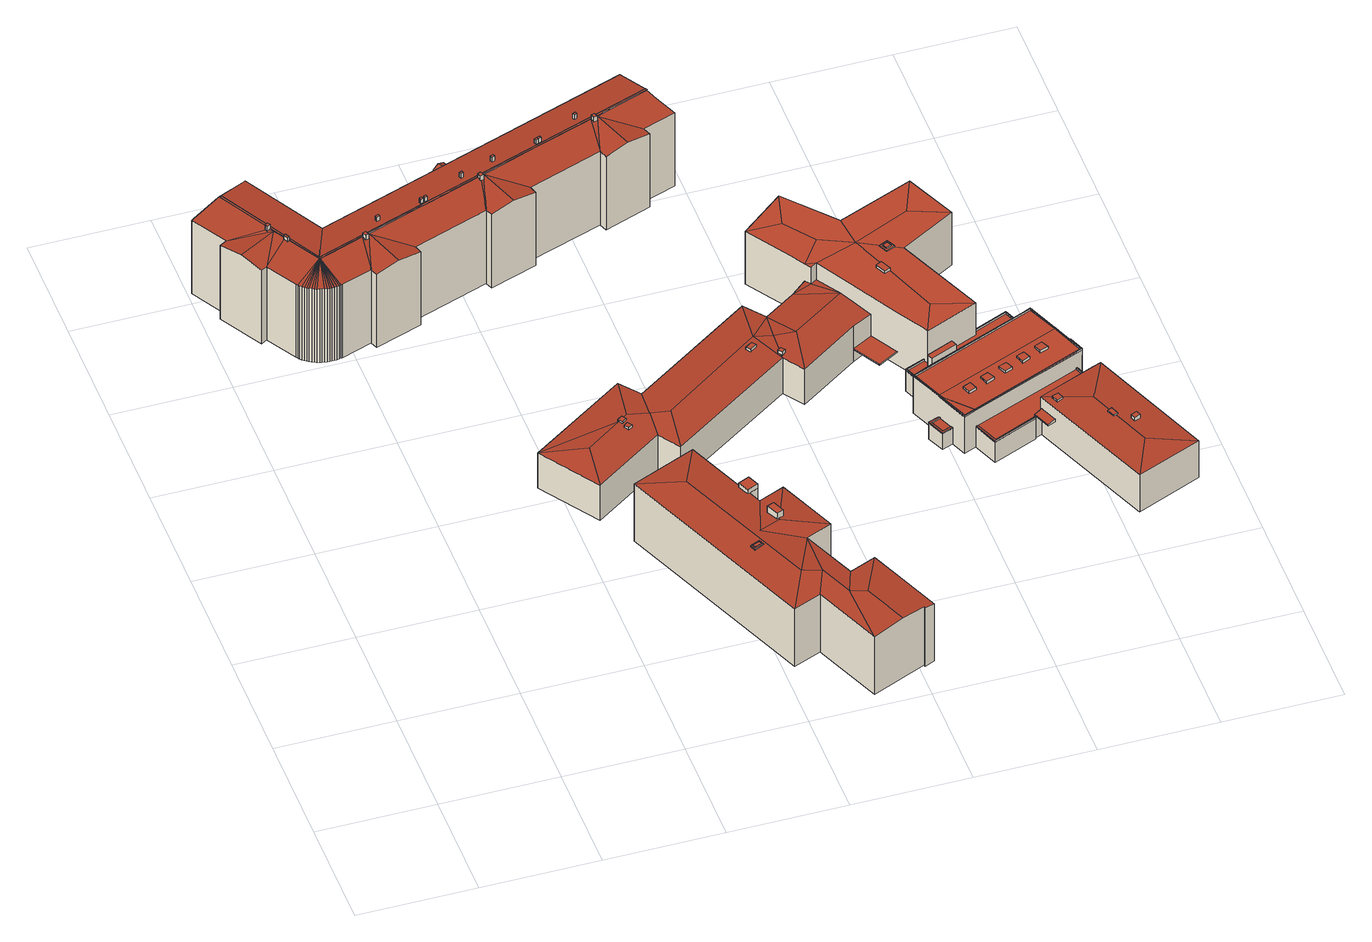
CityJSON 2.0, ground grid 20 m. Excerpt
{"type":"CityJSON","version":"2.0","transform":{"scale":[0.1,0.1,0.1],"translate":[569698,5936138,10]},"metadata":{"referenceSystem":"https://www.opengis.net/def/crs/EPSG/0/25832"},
"CityObjects":{
"building1":{"type":"Building","attributes":{"Grundfläche 2D":"682.878821","Grundhöhe NN":"13.431"},"children":["building1-1","building1-2","building1-3","building1-4","building1-5"],"geometry":[{"type":"Solid","lod":"3","boundaries":[[[[0,1,2,3,4,5]],[[6,7,8,9]],[[10,6,9,11]],[[8,7,12,13,14,15]],[[16,9,8,15]],[[16,17,11,9]],[[17,18,19,20]],[[21,22,23,24,25,26,17,20]],[[26,11,17]],[[27,19,18,28,29]],[[27,29,28,21,20,19]],[[22,30,31,23]],[[32,25,24]],[[32,33,26,25]],[[10,11,26,33]],[[2,1,34,35]],[[3,2,35,36]],[[4,3,36,37]],[[12,7,6,38,39]],[[13,12,39,40]],[[14,13,40,41]],[[15,14,41,42]],[[16,15,42,43]],[[17,16,43,44]],[[18,17,44,45]],[[1,0,5,4,37,46,28,18,45,34]],[[21,28,46,47]],[[22,21,47,48]],[[30,22,48,49]],[[31,30,49,50]],[[23,31,50,51]],[[24,23,51,52]],[[32,24,52,53]],[[33,32,53,54]],[[10,33,54,55]],[[6,10,55,38]],[[37,36,35,34,45,44,43,42,41,40,39,38,55,54,53,52,51,50,49,48,47,46]]]],"semantics":{"surfaces":[{"type":"RoofSurface"},{"type":"WallSurface"},{"type":"GroundSurface"}],"values":[[0,0,0,0,0,0,0,0,0,0,0,0,0,0,0,1,1,1,1,1,1,1,1,1,1,1,1,1,1,1,1,1,1,1,1,1,2]]}}]},
"building1-1":{"type":"BuildingInstallation","parents":["building1"],"geometry":[{"type":"MultiSurface","lod":"3","boundaries":[[[56,57,58,59,60,61,62,63]],[[0,1,60,59]],[[1,2,61,60]],[[2,3,62,61]],[[3,4,63,62]],[[4,5,56,63]],[[57,56,5,64]],[[64,65,58,57]],[[65,0,59,58]]],"semantics":{"surfaces":[{"type":"RoofSurface"},{"type":"WallSurface"}],"values":[0,1,1,1,1,1,1,1,1]}}]},
"building1-2":{"type":"BuildingInstallation","parents":["building1"],"geometry":[{"type":"MultiSurface","lod":"3","boundaries":[[[66,67,68,69]],[[68,67,70,71]],[[69,68,71,72]],[[66,69,72,73]],[[67,66,73,70]]],"semantics":{"surfaces":[{"type":"RoofSurface"},{"type":"WallSurface"}],"values":[0,1,1,1,1]}}]},
"building1-3":{"type":"BuildingInstallation","parents":["building1"],"geometry":[{"type":"MultiSurface","lod":"3","boundaries":[[[74,75,76,77]],[[74,31,23,78,75]],[[79,80,76,75,78]],[[76,80,22,30,77]],[[30,31,74,77]]],"semantics":{"surfaces":[{"type":"RoofSurface"},{"type":"WallSurface"}],"values":[0,1,1,1,1]}}]},
"building1-4":{"type":"BuildingInstallation","parents":["building1"],"geometry":[{"type":"MultiSurface","lod":"3","boundaries":[[[81,82,83,84],[71,70,73,72]],[[84,83,85,86]],[[81,84,86,87]],[[82,81,87,88]],[[83,82,88,85]]],"semantics":{"surfaces":[{"type":"RoofSurface"},{"type":"WallSurface"}],"values":[0,1,1,1,1]}}]},
"building1-5":{"type":"BuildingInstallation","parents":["building1"],"geometry":[{"type":"MultiSurface","lod":"3","boundaries":[[[89,90,91,92]],[[93,94,90,89]],[[27,95,91,90,94]],[[96,92,91,95,29]],[[89,92,96,93]]],"semantics":{"surfaces":[{"type":"RoofSurface"},{"type":"WallSurface"}],"values":[0,1,1,1,1]}}]},
"building2":{"type":"Building","attributes":{"Grundfläche 2D":"1059.854937","Grundhöhe NN":"10.965"},"children":["building2-1","building2-2","building2-3","building2-4","building2-5","building2-6","building2-7","building2-8","building2-9","building2-10","building2-11","building2-12","building2-13"],"geometry":[{"type":"MultiSurface","lod":"3","boundaries":[[[97,98,99,100,101,102,103,104,105,106,107,108,109,110,111,112,113,114,115,116,117,118,119,120,121,122,123,124,125,126,127,128,129,130]],[[131,132,133,134]],[[135,136,137,138,139,140,141,142,131]],[[135,143,136]],[[143,135,131,134]],[[133,144,145,134]],[[146,147,148,149,145,150,151]],[[152,134,145,149,148]],[[146,151,153,154]],[[154,155,146]],[[155,156,146]],[[146,156,157]],[[156,158,157]],[[158,159,157]],[[159,160,157]],[[160,161,157]],[[162,157,161,163,164]],[[157,162,165]],[[165,166,157]],[[157,166,167]],[[157,167,168]],[[157,168,169]],[[168,170,169]],[[170,171,169]],[[169,171,172]],[[173,174,169,172,175]],[[173,176,177,178]],[[179,174,173,178,180]],[[178,181,180]],[[177,182,183,178]],[[184,185,186,187,178,183,188,189,190]],[[191,192,193,188]],[[193,194,190,189,188]],[[195,196,197,193,192]],[[197,196,198,199,200]],[[198,201,202,203]],[[204,205,206,199,198,203]],[[202,207,208,203]],[[209,210,211,203,208,212,213,214,215]],[[204,203,211]],[[140,139,216,217,218,219,220]],[[221,222,223,218]],[[218,217,221]],[[152,143,134]],[[181,178,187]],[[222,221,128,127]],[[130,129,128,221,217,216]],[[216,139,138,98,97,130]],[[138,137,99,98]],[[100,136,143,101]],[[152,148,102,101,143]],[[103,147,146,104]],[[157,105,104,146]],[[105,157,169,106]],[[179,108,107,106,169,174]],[[187,186,185,184,114,113,112,111,110,109,180,181]],[[197,200,199,206,119,118,117,116,115,194,193]],[[211,122,121,120,205,204]],[[123,122,211,210]],[[210,209,215,125,124,123]],[[215,214,126,125]],[[214,222,127,126]],[[131,142,224,225]],[[132,131,225,226]],[[144,133,132,226,227]],[[145,144,227,228]],[[150,145,228,229]],[[151,150,229,230]],[[153,151,230,231]],[[154,153,231,232]],[[155,154,232,233]],[[156,155,233,234]],[[158,156,234,235]],[[159,158,235,236]],[[160,159,236,237]],[[161,160,237,238]],[[163,161,238,239]],[[164,163,239,240]],[[162,164,240,241]],[[165,162,241,242]],[[166,165,242,243]],[[167,166,243,244]],[[168,167,244,245]],[[170,168,245,246]],[[171,170,246,247]],[[172,171,247,248]],[[175,172,248,249]],[[173,175,249,250]],[[176,173,250,251]],[[182,177,176,251,252]],[[183,182,252,253]],[[188,183,253,254]],[[191,188,254,255]],[[195,192,191,255,256]],[[196,195,256,257]],[[198,196,257,258]],[[201,198,258,259]],[[207,202,201,259,260]],[[208,207,260,261]],[[212,208,261,262]],[[263,214,213,212,262,264]],[[222,214,263,265]],[[223,222,265,266]],[[218,223,266,267]],[[219,218,267,268]],[[269,224,142,141,140,220,219,268,270]],[[263,264,262,261,260,259,258,257,256,255,254,253,252,251,250,249,248,247,246,245,244,243,242,241,240,239,238,237,236,235,234,233,232,231,230,229,228,227,226,225,224,269,270,268,267,266,265]]],"semantics":{"surfaces":[{"type":"RoofSurface"},{"type":"WallSurface"},{"type":"GroundSurface"}],"values":[0,0,0,0,0,0,0,0,0,0,0,0,0,0,0,0,0,0,0,0,0,0,0,0,0,0,0,0,0,0,0,0,0,0,0,0,0,0,0,0,0,0,0,0,0,1,1,1,1,1,1,1,1,1,1,1,1,1,1,1,1,1,1,1,1,1,1,1,1,1,1,1,1,1,1,1,1,1,1,1,1,1,1,1,1,1,1,1,1,1,1,1,1,1,1,1,1,1,1,1,1,1,1,1,1,1,2]}}]},
"building2-1":{"type":"BuildingInstallation","parents":["building2"],"geometry":[{"type":"MultiSurface","lod":"3","boundaries":[[[271,272,273,274]],[[274,273,275,276]],[[271,274,276,277]],[[272,271,277,278]],[[273,272,278,275]]],"semantics":{"surfaces":[{"type":"RoofSurface"},{"type":"WallSurface"}],"values":[0,1,1,1,1]}}]},
"building2-2":{"type":"BuildingInstallation","parents":["building2"],"geometry":[{"type":"MultiSurface","lod":"3","boundaries":[[[279,280,281,282]],[[282,281,283,284]],[[279,282,284,285]],[[280,279,285,286]],[[281,280,286,283]]],"semantics":{"surfaces":[{"type":"RoofSurface"},{"type":"WallSurface"}],"values":[0,1,1,1,1]}}]},
"building2-3":{"type":"BuildingInstallation","parents":["building2"],"geometry":[{"type":"MultiSurface","lod":"3","boundaries":[[[287,288,289,290]],[[290,289,291,292]],[[287,290,292,293]],[[288,287,293,294]],[[289,288,294,291]]],"semantics":{"surfaces":[{"type":"RoofSurface"},{"type":"WallSurface"}],"values":[0,1,1,1,1]}}]},
"building2-4":{"type":"BuildingInstallation","parents":["building2"],"geometry":[{"type":"MultiSurface","lod":"3","boundaries":[[[295,296,297,298]],[[298,297,299,300]],[[295,298,300,301]],[[296,295,301,302]],[[297,296,302,299]]],"semantics":{"surfaces":[{"type":"RoofSurface"},{"type":"WallSurface"}],"values":[0,1,1,1,1]}}]},
"building2-5":{"type":"BuildingInstallation","parents":["building2"],"geometry":[{"type":"MultiSurface","lod":"3","boundaries":[[[303,304,305,306,307]],[[308,303,307,102,148]],[[308,149,309,305,304,303]],[[147,103,306,305,309]],[[103,102,307,306]]],"semantics":{"surfaces":[{"type":"RoofSurface"},{"type":"WallSurface"}],"values":[0,1,1,1,1]}}]},
"building2-6":{"type":"BuildingInstallation","parents":["building2"],"geometry":[{"type":"MultiSurface","lod":"3","boundaries":[[[310,311,312,313]],[[314,313,312,108,179]],[[314,315,310,313]],[[180,109,311,310,315]],[[109,108,312,311]]],"semantics":{"surfaces":[{"type":"RoofSurface"},{"type":"WallSurface"}],"values":[0,1,1,1,1]}}]},
"building2-7":{"type":"BuildingInstallation","parents":["building2"],"geometry":[{"type":"MultiSurface","lod":"3","boundaries":[[[316,317,318,319]],[[319,318,320,321]],[[316,319,321,322]],[[317,316,322,323]],[[318,317,323,320]]],"semantics":{"surfaces":[{"type":"RoofSurface"},{"type":"WallSurface"}],"values":[0,1,1,1,1]}}]},
"building2-8":{"type":"BuildingInstallation","parents":["building2"],"geometry":[{"type":"MultiSurface","lod":"3","boundaries":[[[324,325,326,327,328]],[[329,326,325,114,184]],[[328,327,326,329,189,330]],[[194,115,324,328,330]],[[115,114,325,324]]],"semantics":{"surfaces":[{"type":"RoofSurface"},{"type":"WallSurface"}],"values":[0,1,1,1,1]}}]},
"building2-9":{"type":"BuildingInstallation","parents":["building2"],"geometry":[{"type":"MultiSurface","lod":"3","boundaries":[[[331,332,333,334]],[[100,99,332,331]],[[335,333,332,99,137]],[[135,336,334,333,335]],[[136,100,331,334,336]]],"semantics":{"surfaces":[{"type":"RoofSurface"},{"type":"WallSurface"}],"values":[0,1,1,1,1]}}]},
"building2-10":{"type":"BuildingInstallation","parents":["building2"],"geometry":[{"type":"MultiSurface","lod":"3","boundaries":[[[337,338,339,340]],[[340,339,341,342]],[[337,340,342,343]],[[338,337,343,344]],[[339,338,344,341]]],"semantics":{"surfaces":[{"type":"RoofSurface"},{"type":"WallSurface"}],"values":[0,1,1,1,1]}}]},
"building2-11":{"type":"BuildingInstallation","parents":["building2"],"geometry":[{"type":"MultiSurface","lod":"3","boundaries":[[[345,346,273,347]],[[347,273,275,348]],[[345,347,348,349]],[[346,345,349,350]],[[273,346,350,275]]],"semantics":{"surfaces":[{"type":"RoofSurface"},{"type":"WallSurface"}],"values":[0,1,1,1,1]}}]},
"building2-12":{"type":"BuildingInstallation","parents":["building2"],"geometry":[{"type":"MultiSurface","lod":"3","boundaries":[[[351,352,353,354]],[[354,353,355,356]],[[351,354,356,357]],[[352,351,357,358]],[[353,352,358,355]]],"semantics":{"surfaces":[{"type":"RoofSurface"},{"type":"WallSurface"}],"values":[0,1,1,1,1]}}]},
"building2-13":{"type":"BuildingInstallation","parents":["building2"],"geometry":[{"type":"MultiSurface","lod":"3","boundaries":[[[359,360,361,362]],[[363,362,361,119,206]],[[363,364,359,362]],[[205,120,360,359,364]],[[120,119,361,360]]],"semantics":{"surfaces":[{"type":"RoofSurface"},{"type":"WallSurface"}],"values":[0,1,1,1,1]}}]},
"building3":{"type":"Building","attributes":{"Grundfläche 2D":"12.344876","Grundhöhe NN":"11.579"},"geometry":[{"type":"Solid","lod":"3","boundaries":[[[[365,366,367,368]],[[369,365,368,370]],[[370,368,367,371,372]],[[369,370,372,373]],[[366,365,369,373,374]],[[367,366,374,371]],[[372,371,374,373]]]],"semantics":{"surfaces":[{"type":"RoofSurface"},{"type":"WallSurface"},{"type":"GroundSurface"}],"values":[[0,0,1,1,1,1,2]]}}]},
"building4":{"type":"Building","attributes":{"Grundfläche 2D":"119.745023","Grundhöhe NN":"12.957"},"geometry":[{"type":"Solid","lod":"3","boundaries":[[[[375,376,377,378,379,380,381,382,383]],[[384,385,382,381]],[[385,386,383,382]],[[386,387,375,383]],[[387,388,376,375]],[[388,389,377,376]],[[389,390,378,377]],[[390,391,379,378]],[[391,392,380,379]],[[392,384,381,380]],[[384,392,391,390,389,388,387,386,385]]]],"semantics":{"surfaces":[{"type":"RoofSurface"},{"type":"WallSurface"},{"type":"GroundSurface"}],"values":[[0,1,1,1,1,1,1,1,1,1,2]]}}]},
"building5":{"type":"Building","attributes":{"Grundfläche 2D":"2020.454482","Grundhöhe NN":"12.968"},"children":["building5-1","building5-2","building5-3","building5-4","building5-5","building5-6","building5-7","building5-8","building5-9","building5-10","building5-11","building5-12","building5-13","building5-14","building5-15","building5-16","building5-17","building5-18","building5-19","building5-20","building5-21","building5-22","building5-23","building5-24","building5-25","building5-26"],"geometry":[{"type":"MultiSurface","lod":"3","boundaries":[[[393,394,395,396,397,398,399,400]],[[401,397,396,395,394,402,403]],[[404,399,398]],[[394,393,400,399,404,402]],[[405,406,407,408,409,410,411,412,413,414,415]],[[416,417,418]],[[419,420,421,422,423,424]],[[416,421,420,419,424,425,417]],[[426,423,422]],[[427,424,423,426]],[[424,427,428,429,430]],[[431,429,428]],[[432,433,430,429,431]],[[434,435,433]],[[435,424,430,433]],[[436,437,438,418,417,425,424,435]],[[439,440,441,442,443,444]],[[445,446,447]],[[448,449,447,450]],[[446,450,447]],[[451,452,448,450,446,445]],[[451,453,454,452]],[[455,456,454,453]],[[457,458,455,459,460,461]],[[458,457,461,456,455]],[[459,462,463,464,460]],[[465,466,464]],[[466,467,464]],[[464,467,468,460]],[[469,467,466]],[[470,456,468]],[[468,461,460]],[[456,461,468]],[[471,452,454,456,470]],[[471,449,448,452]],[[472,473,474,475,476,477,478,479,480]],[[481,482,483]],[[484,485,486,487,488,472,480,479,489,490,491,492,482],[481,483,482,483]],[[493,494,495,496,497,498]],[[499,500,501,502,503,504,505,506,507,508,509,510]],[[414,413,511,512]],[[415,414,512,513]],[[405,415,513,514]],[[406,405,514,515]],[[410,409,516,517]],[[445,447,518,519]],[[451,445,519,520]],[[453,451,520,521]],[[455,453,521,522]],[[459,455,522,523]],[[462,459,523,524,525,526]],[[527,463,462,526,525,524,528,529]],[[467,469,392,391]],[[468,467,391,390]],[[470,468,390,389]],[[471,470,389,388]],[[449,471,388,530]],[[447,449,530,518]],[[515,531,398,397,407,406]],[[404,398,531,532]],[[402,404,532,533]],[[407,397,401,403,402,533,516,409,408]],[[416,418,506,505]],[[503,534,535,421,416,505,504]],[[422,421,535,536]],[[426,422,536,537]],[[427,426,537,538]],[[428,427,538,539]],[[431,428,539,540]],[[466,434,433,432,431,540,392,469]],[[434,466,465,435]],[[463,527,529,528,541,508,507,506,418,438,437,436,435,465,464]],[[441,440,542,543]],[[442,441,543,544]],[[443,442,544,545]],[[499,510,546,547,478,477,476,475,474,473,548,549,501,500]],[[542,440,439,444,443,545,550,492,491,490,489,479,478,547,551]],[[413,412,411,410,517,552,486,485,484,482,492,550,511]],[[494,493,553,548,473,472,488,487,486,552,554,496,495]],[[497,496,554,555]],[[498,497,555,556]],[[493,498,556,553]],[[502,501,549,557]],[[503,502,557,534]],[[509,508,541,558]],[[510,509,558,546]],[[514,513,512,511,550,545,544,543,542,551,547,546,558,541,528,524,523,522,521,520,519,518,530,388,389,390,391,392,540,539,538,537,536,535,534,557,549,548,553,556,555,554,552,517,516,533,532,531,515]]],"semantics":{"surfaces":[{"type":"RoofSurface"},{"type":"WallSurface"},{"type":"GroundSurface"}],"values":[0,0,0,0,0,0,0,0,0,0,0,0,0,0,0,0,0,0,0,0,0,0,0,0,0,0,0,0,0,0,0,0,0,0,0,0,0,0,0,0,1,1,1,1,1,1,1,1,1,1,1,1,1,1,1,1,1,1,1,1,1,1,1,1,1,1,1,1,1,1,1,1,1,1,1,1,1,1,1,1,1,1,1,1,1,1,2]}}]},
"building5-1":{"type":"BuildingInstallation","parents":["building5"],"geometry":[{"type":"MultiSurface","lod":"3","boundaries":[[[559,560,561,562]],[[562,561,563,564]],[[559,562,564,565]],[[560,559,565,566]],[[561,560,566,563]]],"semantics":{"surfaces":[{"type":"RoofSurface"},{"type":"WallSurface"}],"values":[0,1,1,1,1]}}]},
"building5-2":{"type":"BuildingInstallation","parents":["building5"],"geometry":[{"type":"MultiSurface","lod":"3","boundaries":[[[567,568,569,570]],[[571,572,567,570]],[[572,573,568,567]],[[395,574,569,568,573]],[[574,396,571,570,569]]],"semantics":{"surfaces":[{"type":"RoofSurface"},{"type":"WallSurface"}],"values":[0,1,1,1,1]}}]},
"building5-3":{"type":"BuildingInstallation","parents":["building5"],"geometry":[{"type":"MultiSurface","lod":"3","boundaries":[[[575,576,577,578]],[[575,579,393,580,576]],[[577,576,580,581]],[[577,581,400,582,578]],[[575,578,582,579]]],"semantics":{"surfaces":[{"type":"RoofSurface"},{"type":"WallSurface"}],"values":[0,1,1,1,1]}}]},
"building5-4":{"type":"BuildingInstallation","parents":["building5"],"geometry":[{"type":"MultiSurface","lod":"3","boundaries":[[[583,584,585,586]],[[583,586,408,409]],[[586,585,411,408]],[[584,583,409,410]],[[585,584,410,411]]],"semantics":{"surfaces":[{"type":"RoofSurface"},{"type":"WallSurface"}],"values":[0,1,1,1,1]}}]},
"building5-5":{"type":"BuildingInstallation","parents":["building5"],"geometry":[{"type":"MultiSurface","lod":"3","boundaries":[[[587,588,589,590,591,592]],[[415,405,587,592]],[[405,593,588,587]],[[593,412,589,588]],[[412,413,590,589]],[[413,414,591,590]],[[414,415,592,591]]],"semantics":{"surfaces":[{"type":"RoofSurface"},{"type":"WallSurface"}],"values":[0,1,1,1,1,1,1]}}]},
"building5-6":{"type":"BuildingInstallation","parents":["building5"],"geometry":[{"type":"MultiSurface","lod":"3","boundaries":[[[594,595,596,597,598],[599,600,601,602]],[[603,604,598,597]],[[604,420,594,598]],[[420,605,606,596,595,594]],[[606,419,603,597,596]]],"semantics":{"surfaces":[{"type":"RoofSurface"},{"type":"WallSurface"}],"values":[0,1,1,1,1]}}]},
"building5-7":{"type":"BuildingInstallation","parents":["building5"],"geometry":[{"type":"MultiSurface","lod":"3","boundaries":[[[607,608,609,610]],[[607,610,601,600]],[[607,600,599,608]],[[609,608,599,602]],[[610,609,602,601]]],"semantics":{"surfaces":[{"type":"RoofSurface"},{"type":"WallSurface"}],"values":[0,1,1,1,1]}}]},
"building5-8":{"type":"BuildingInstallation","parents":["building5"],"geometry":[{"type":"MultiSurface","lod":"3","boundaries":[[[611,612,613,614]],[[615,612,611,616]],[[615,425,613,612]],[[425,617,614,613]],[[617,616,611,614]]],"semantics":{"surfaces":[{"type":"RoofSurface"},{"type":"WallSurface"}],"values":[0,1,1,1,1]}}]},
"building5-9":{"type":"BuildingInstallation","parents":["building5"],"geometry":[{"type":"MultiSurface","lod":"3","boundaries":[[[618,619,620,621,622,623,624,625]],[[444,626,620,619]],[[621,620,626,627]],[[627,439,622,621]],[[439,440,623,622]],[[440,441,624,623]],[[441,442,625,624]],[[442,443,618,625]],[[443,444,619,618]]],"semantics":{"surfaces":[{"type":"RoofSurface"},{"type":"WallSurface"}],"values":[0,1,1,1,1,1,1,1,1]}}]},
"building5-10":{"type":"BuildingInstallation","parents":["building5"],"geometry":[{"type":"MultiSurface","lod":"3","boundaries":[[[628,629,630,631,632,633]],[[634,450,628,633]],[[629,628,450,635]],[[636,631,630,629,635,637]],[[638,632,631,636,639]],[[634,633,632,638]]],"semantics":{"surfaces":[{"type":"RoofSurface"},{"type":"WallSurface"}],"values":[0,1,1,1,1,1]}}]},
"building5-11":{"type":"BuildingInstallation","parents":["building5"],"geometry":[{"type":"MultiSurface","lod":"3","boundaries":[[[640,641,642,643]],[[643,642,644,645]],[[640,643,645,646]],[[641,640,646,647]],[[642,641,647,644]]],"semantics":{"surfaces":[{"type":"RoofSurface"},{"type":"WallSurface"}],"values":[0,1,1,1,1]}}]},
"building5-12":{"type":"BuildingInstallation","parents":["building5"],"geometry":[{"type":"MultiSurface","lod":"3","boundaries":[[[648,649,650,651,652]],[[653,654,650,649]],[[654,655,651,650]],[[652,651,655,656]],[[653,649,648,652,656,657]]],"semantics":{"surfaces":[{"type":"RoofSurface"},{"type":"WallSurface"}],"values":[0,1,1,1,1]}}]},
"building5-13":{"type":"BuildingInstallation","parents":["building5"],"geometry":[{"type":"MultiSurface","lod":"3","boundaries":[[[658,659,660,661,662]],[[458,663,660,659,664]],[[663,665,661,660]],[[665,666,662,661]],[[666,457,664,659,658,662]]],"semantics":{"surfaces":[{"type":"RoofSurface"},{"type":"WallSurface"}],"values":[0,1,1,1,1]}}]},
"building5-14":{"type":"BuildingInstallation","parents":["building5"],"geometry":[{"type":"MultiSurface","lod":"3","boundaries":[[[667,668,669,670]],[[670,669,671,672]],[[667,670,672,673]],[[668,667,673,674]],[[669,668,674,671]]],"semantics":{"surfaces":[{"type":"RoofSurface"},{"type":"WallSurface"}],"values":[0,1,1,1,1]}}]},
"building5-15":{"type":"BuildingInstallation","parents":["building5"],"geometry":[{"type":"MultiSurface","lod":"3","boundaries":[[[675,676,677,678]],[[678,677,679,680]],[[675,678,680,681]],[[676,675,681,682]],[[677,676,682,679]]],"semantics":{"surfaces":[{"type":"RoofSurface"},{"type":"WallSurface"}],"values":[0,1,1,1,1]}}]},
"building5-16":{"type":"BuildingInstallation","parents":["building5"],"geometry":[{"type":"MultiSurface","lod":"3","boundaries":[[[683,684,685,686]],[[686,685,687,688]],[[683,686,688,689]],[[684,683,689,690]],[[685,684,690,687]]],"semantics":{"surfaces":[{"type":"RoofSurface"},{"type":"WallSurface"}],"values":[0,1,1,1,1]}}]},
"building5-17":{"type":"BuildingInstallation","parents":["building5"],"geometry":[{"type":"MultiSurface","lod":"3","boundaries":[[[691,692,693,694]],[[694,693,695,696]],[[696,697,691,694]],[[692,691,697,698]],[[693,692,698,695]]],"semantics":{"surfaces":[{"type":"RoofSurface"},{"type":"WallSurface"}],"values":[0,1,1,1,1]}}]},
"building5-18":{"type":"BuildingInstallation","parents":["building5"],"geometry":[{"type":"MultiSurface","lod":"3","boundaries":[[[699,700,701,702]],[[702,701,703,704]],[[699,702,704,705]],[[700,699,705,706]],[[706,703,701,700]]],"semantics":{"surfaces":[{"type":"RoofSurface"},{"type":"WallSurface"}],"values":[0,1,1,1,1]}}]},
"building5-19":{"type":"BuildingInstallation","parents":["building5"],"geometry":[{"type":"MultiSurface","lod":"3","boundaries":[[[707,708,709,710,711,712,713,714]],[[715,716,712,711]],[[473,474,475,476,477,478,710,709,708,707,714,713]]],"semantics":{"surfaces":[{"type":"RoofSurface"},{"type":"WallSurface"}],"values":[0,1,1]}}]},
"building5-20":{"type":"BuildingInstallation","parents":["building5"],"geometry":[{"type":"MultiSurface","lod":"3","boundaries":[[[717,718,719,720,721,722,723,724,713,712,725,726,727,728,729,730,731,711,710,732]],[[733,734,725,712,716]],[[734,483,726,725]],[[483,735,727,726]],[[736,481,737,738,480,715,711,731,730,729,728,727,735]],[[732,710,478,479,489,490,491,492,719,718,717]],[[492,482,484,485,486,722,721,720,719]],[[488,472,473,713,724,723,722,486,487]]],"semantics":{"surfaces":[{"type":"RoofSurface"},{"type":"WallSurface"}],"values":[0,1,1,1,1,1,1,1]}}]},
"building5-21":{"type":"BuildingInstallation","parents":["building5"],"geometry":[{"type":"MultiSurface","lod":"3","boundaries":[[[739,740,741,742,743,744,745,746]],[[496,744,743,495]],[[494,740,739,493]],[[742,741,747,748]],[[496,497,745,744]],[[497,498,746,745]],[[498,493,739,746]],[[494,747,741,740]],[[748,495,743,742]]],"semantics":{"surfaces":[{"type":"RoofSurface"},{"type":"WallSurface"}],"values":[0,1,1,1,1,1,1,1,1]}}]},
"building5-22":{"type":"BuildingInstallation","parents":["building5"],"geometry":[{"type":"MultiSurface","lod":"3","boundaries":[[[749,750,751,752,753,754]],[[499,752,751,510]],[[499,755,753,752]],[[754,753,755,507]],[[508,749,754,507]],[[508,509,750,749]],[[509,510,751,750]]],"semantics":{"surfaces":[{"type":"RoofSurface"},{"type":"WallSurface"}],"values":[0,1,1,1,1,1,1]}}]},
"building5-23":{"type":"BuildingInstallation","parents":["building5"],"geometry":[{"type":"MultiSurface","lod":"3","boundaries":[[[756,757,758,759]],[[760,761,759,758]],[[756,759,761,762]],[[757,756,762,763]],[[763,760,758,757]]],"semantics":{"surfaces":[{"type":"RoofSurface"},{"type":"WallSurface"}],"values":[0,1,1,1,1]}}]},
"building5-24":{"type":"BuildingInstallation","parents":["building5"],"geometry":[{"type":"MultiSurface","lod":"3","boundaries":[[[764,765,766,767,768,769]],[[501,769,768,500]],[[501,502,764,769]],[[502,503,765,764]],[[504,766,765,503]],[[767,766,504,770]],[[770,500,768,767]]],"semantics":{"surfaces":[{"type":"RoofSurface"},{"type":"WallSurface"}],"values":[0,1,1,1,1,1,1]}}]},
"building5-25":{"type":"BuildingInstallation","parents":["building5"],"geometry":[{"type":"MultiSurface","lod":"3","boundaries":[[[771,772,773,774,775]],[[776,777,773,772]],[[777,778,779,775,774,773]],[[779,780,771,775]],[[780,776,772,771]],[[778,777,776,780,779]]],"semantics":{"surfaces":[{"type":"RoofSurface"},{"type":"WallSurface"},{"type":"OuterCeilingSurface"}],"values":[0,1,1,1,1,2]}}]},
"building5-26":{"type":"BuildingInstallation","parents":["building5"],"geometry":[{"type":"MultiSurface","lod":"3","boundaries":[[[781,527,526,782]],[[783,529,527,781]],[[525,784,782,526]],[[784,783,781,782]],[[529,525,526,527]],[[529,783,784,525]]],"semantics":{"surfaces":[{"type":"RoofSurface"},{"type":"WallSurface"},{"type":"OuterCeilingSurface"}],"values":[0,1,1,1,1,2]}}]}
},
"vertices":[
[694,339,64],[695,337,64],[736,354,64],[724,384,64],[683,367,64],[683,365,64],[707,2,153],[761,24,158],[729,100,158],[702,109,157],[658,120,153],[678,168,157],[800,41,155],[801,38,155],[818,45,153],[764,174,153],[719,155,153],[680,249,153],[724,268,153],[652,298,157],[615,283,157],[637,352,153],[628,374,153],[619,392,153],[576,495,153],[543,424,158],[646,177,158],[653,302,157],[681,370,153],[657,312,156],[643,380,153],[635,399,153],[466,449,153],[611,101,153],[695,337,34],[736,354,34],[724,384,34],[683,367,34],[707,2,34],[800,41,34],[801,38,34],[818,45,34],[764,174,34],[719,155,34],[680,249,34],[724,268,34],[681,370,34],[637,352,34],[628,374,34],[643,380,34],[635,399,34],[619,392,34],[576,495,34],[466,449,34],[611,101,34],[658,120,34],
[683,365,66],[722,381,66],[733,355,66],[694,339,66],[695,337,66],[736,354,66],[724,384,66],[683,367,66],[722,381,64],[733,355,64],
[607,252,160],[604,257,160],[593,252,160],[595,247,160],[604,257,159],[593,252,159],[595,247,159],[607,252,159],
[635,399,162],[616,391,162],[624,372,162],[643,380,162],[616,391,154],[622,377,154],[624,372,154],
[610,250,159],[606,260,159],[590,253,159],[594,243,159],[590,253,156],[594,243,156],[610,250,158],[606,260,158],
[639,321,168],[648,300,168],[660,305,168],[651,326,168],[639,321,155],[648,300,157],[660,305,156],[651,326,155],
[63,1251,170],[63,1250,170],[110,1165,170],[113,1160,170],[115,1156,170],[128,1132,170],[132,1125,170],[163,1071,170],[163,1070,170],[164,1070,170],[241,1097,170],[242,1097,170],[247,1099,170],[253,1101,170],[255,1102,170],[351,1135,170],[352,1135,170],[452,1170,170],[457,1172,170],[463,1174,170],[464,1174,170],[658,1241,170],[659,1242,170],[665,1244,170],[668,1245,170],[691,1253,170],[692,1253,170],[759,1276,170],[761,1277,170],[760,1279,170],[760,1280,170],[164,1073,170],[164,1074,170],[65,1252,170],[42,1161,162],[30,1154,162],[52,1117,168],[116,1153,168],[105,1160,168],[113,1160,169],[110,1165,169],[63,1250,169],[63,1251,169],[61,1253,169],[11,1225,162],[7,1222,162],[115,1156,168],[73,1080,162],[83,1086,162],[163,1071,169],[132,1125,169],[128,1132,169],[126,1130,168],[113,1035,162],[115,1032,162],[120,1147,168],[117,1029,162],[120,1026,162],[123,1023,162],[126,1021,162],[163,1070,169],[129,1019,162],[133,1017,162],[136,1015,162],[140,1013,162],[151,1010,162],[144,1012,162],[147,1011,162],[155,1009,162],[159,1009,162],[163,1009,162],[167,1009,162],[164,1070,169],[171,1009,162],[175,1010,162],[178,1011,162],[233,1029,162],[241,1097,169],[180,1011,162],[238,1016,162],[278,1030,168],[254,1101,168],[242,1097,169],[247,1099,168],[253,1101,168],[318,1044,162],[314,1057,162],[452,1170,169],[352,1135,169],[351,1135,169],[255,1102,168],[443,1102,162],[455,1163,168],[456,1171,169],[448,1090,162],[488,1104,168],[463,1174,168],[457,1172,168],[528,1117,162],[524,1130,162],[464,1174,168],[651,1174,162],[658,1241,169],[561,1208,169],[656,1160,162],[696,1174,168],[671,1245,168],[668,1245,168],[665,1244,168],[659,1242,169],[736,1188,162],[731,1202,162],[759,1276,169],[692,1253,168],[691,1253,168],[788,1222,162],[770,1258,166],[760,1279,169],[761,1277,169],[65,1252,168],[164,1074,169],[191,1142,162],[113,1282,162],[112,1281,162],[164,1073,169],[760,1280,169],[735,1331,162],[7,1222,10],[42,1161,10],[30,1154,10],[73,1080,10],[83,1086,10],[113,1035,10],[115,1032,10],[117,1029,10],[120,1026,10],[123,1023,10],[126,1021,10],[129,1019,10],[133,1017,10],[136,1015,10],[140,1013,10],[144,1012,10],[147,1011,10],[151,1010,10],[155,1009,10],[159,1009,10],[163,1009,10],[167,1009,10],[171,1009,10],[175,1010,10],[178,1011,10],[180,1011,10],[233,1029,10],[238,1016,10],[318,1044,10],[314,1057,10],[443,1102,10],[448,1090,10],[528,1117,10],[524,1130,10],[651,1174,10],[656,1160,10],[736,1188,10],[731,1202,10],[788,1222,10],[760,1279,10],[770,1258,10],[760,1280,10],[735,1331,10],[191,1142,10],[113,1282,10],[61,1253,10],[112,1281,10],
[570,1217,177],[569,1221,177],[564,1220,177],[566,1216,177],[564,1220,168],[566,1216,168],[570,1217,168],[569,1221,168],
[279,1127,176],[278,1131,176],[273,1129,176],[274,1125,176],[273,1129,167],[274,1125,167],[279,1127,167],[278,1131,167],
[639,1252,177],[638,1256,177],[633,1254,177],[635,1250,177],[633,1254,167],[635,1250,167],[639,1252,167],[638,1256,167],
[432,1180,176],[431,1184,176],[426,1182,176],[428,1178,176],[426,1182,167],[428,1178,167],[432,1180,167],[431,1184,167],
[125,1131,177],[126,1130,177],[129,1123,177],[132,1125,177],[128,1132,177],[125,1131,168],[129,1123,168],
[250,1092,177],[247,1099,177],[242,1097,177],[244,1090,177],[244,1090,168],[250,1092,167],
[355,1143,177],[353,1147,177],[349,1145,177],[350,1141,177],[349,1145,168],[350,1141,168],[355,1143,168],[353,1147,168],
[457,1172,177],[452,1170,177],[454,1163,177],[455,1163,177],[460,1165,177],[454,1163,168],[460,1165,167],
[113,1160,177],[110,1165,177],[105,1161,177],[107,1156,177],[105,1161,168],[107,1156,168],
[362,1145,177],[361,1149,177],[357,1148,177],[358,1144,177],[357,1148,168],[358,1144,168],[362,1145,168],[361,1149,168],
[561,1214,177],[565,1216,177],[559,1218,177],[559,1218,168],[561,1214,168],[565,1216,168],
[489,1200,177],[488,1204,177],[483,1202,177],[485,1198,177],[483,1202,167],[485,1198,167],[489,1200,167],[488,1204,167],
[667,1237,177],[665,1244,177],[659,1242,177],[661,1235,177],[661,1235,168],[667,1237,168],
[473,1301,44],[484,1306,39],[457,1354,39],[447,1349,44],[462,1297,39],[437,1343,39],[457,1354,16],[437,1343,16],[462,1297,16],[484,1306,16],
[541,714,55],[559,692,55],[768,833,55],[796,798,55],[850,834,55],[877,857,55],[862,881,55],[805,840,55],[776,876,55],[862,881,30],[805,840,30],[776,876,30],[541,714,30],[559,692,30],[768,833,30],[796,798,30],[850,834,30],[877,857,30],
[1227,425,109],[1213,461,109],[1166,479,107],[1156,483,106],[1137,490,106],[1225,273,106],[1258,348,109],[1233,411,109],[1235,530,106],[1249,535,106],[1237,531,106],[1336,318,106],[1125,482,72],[1138,487,72],[1137,490,72],[1235,530,72],[1237,531,72],[1222,568,72],[1220,567,72],[1035,493,72],[1033,492,72],[1050,449,72],[1126,480,72],[1098,690,139],[1031,709,140],[1008,653,139],[1001,860,139],[1020,850,139],[1033,843,139],[1128,897,139],[1063,921,140],[966,877,140],[996,800,140],[1089,985,139],[960,933,139],[888,1016,139],[873,954,140],[911,903,140],[813,955,139],[862,881,139],[877,857,139],[884,846,139],[894,853,139],[919,809,139],[977,707,139],[1005,659,139],[990,536,63],[989,539,63],[970,532,63],[983,502,63],[1001,509,63],[1000,512,63],[433,514,103],[442,595,108],[365,614,103],[520,649,108],[531,726,103],[504,638,108],[553,595,103],[556,643,106],[578,558,103],[587,636,108],[790,701,103],[761,757,108],[791,717,104],[790,709,103],[814,666,103],[827,747,108],[792,751,106],[915,735,103],[950,754,102],[919,809,108],[894,853,105],[884,846,105],[850,834,103],[796,798,103],[877,857,103],[768,833,103],[559,692,103],[1208,630,107],[1185,685,105],[1175,681,105],[1174,680,105],[989,606,105],[988,605,105],[966,596,105],[988,541,107],[990,542,107],[992,536,107],[1035,493,105],[1034,494,105],[1220,567,105],[1222,568,105],[1231,572,105],[1221,598,106],[1219,601,106],[989,539,107],[990,536,107],[1000,512,106],[1012,483,105],[1208,628,63],[1210,625,63],[1219,601,63],[1221,598,63],[1240,606,63],[1228,636,63],[989,606,72],[1174,680,72],[1175,681,72],[1158,723,72],[1095,697,72],[1096,696,72],[1098,690,72],[1008,653,72],[1005,659,72],[1004,660,72],[971,647,72],[988,605,72],[1033,492,30],[1050,449,30],[1126,480,30],[1125,482,30],[1138,487,30],[1237,531,30],[1222,568,30],[365,614,30],[433,514,30],[553,595,30],[578,558,30],[790,701,30],[814,666,30],[915,735,30],[915,735,56],[915,735,58],[950,754,58],[950,754,30],[950,754,56],[531,726,30],[1225,273,30],[1336,318,30],[1249,535,30],[1095,697,30],[1033,843,30],[1128,897,30],[1089,985,30],[960,933,30],[888,1016,30],[813,955,30],[1004,660,30],[989,539,30],[970,532,30],[983,502,30],[1001,509,30],[988,605,30],[966,596,30],[1185,685,30],[1175,681,30],[1012,483,30],[988,541,30],[1231,572,30],[1208,628,30],[1221,598,30],[1240,606,30],[1228,636,30],[1158,723,30],[971,647,30],
[1266,394,116],[1263,402,116],[1253,398,116],[1256,390,116],[1253,398,108],[1256,390,108],[1266,394,107],[1263,402,107],
[1157,470,110],[1168,475,110],[1164,486,110],[1153,482,110],[1153,482,106],[1157,470,106],[1168,475,107],[1164,486,106],
[1231,427,111],[1223,423,111],[1229,410,111],[1236,413,111],[1231,427,109],[1223,423,109],[1229,410,109],[1236,413,109],
[1237,531,75],[1222,568,75],[1220,567,75],[1235,530,75],
[1125,482,75],[1052,452,75],[1035,493,75],[1033,492,75],[1050,449,75],[1126,480,75],[1052,452,72],
[1020,850,141],[1019,854,141],[1013,865,141],[998,858,141],[1005,843,141],[1015,852,141],[1007,848,141],[1003,856,141],[1011,860,141],[998,858,140],[1005,843,140],[1019,854,139],[1013,865,139],
[1007,848,143],[1015,852,143],[1011,860,143],[1003,856,143],
[978,813,146],[986,796,146],[996,800,146],[988,818,146],[986,796,140],[978,813,140],[988,818,140],
[1001,509,65],[1000,512,65],[984,506,65],[974,530,65],[990,536,65],[989,539,65],[970,532,65],[983,502,65],[984,506,63],[974,530,63],
[504,638,111],[508,632,111],[511,634,111],[516,638,111],[511,645,111],[503,640,111],[503,640,108],[508,632,107],[516,638,108],[511,634,107],[511,645,108],[512,644,108],
[758,734,112],[753,741,112],[741,733,112],[746,726,112],[741,733,107],[746,726,107],[758,734,107],[753,741,107],
[512,627,111],[508,624,111],[513,617,111],[520,621,111],[515,629,111],[508,624,107],[513,617,106],[520,621,106],[515,629,107],[512,627,107],
[791,717,110],[786,714,110],[792,707,110],[797,711,110],[792,718,110],[792,707,103],[786,714,104],[797,711,104],[792,718,104],
[1115,563,111],[1110,576,111],[1096,571,111],[1102,558,111],[1096,571,107],[1102,558,106],[1115,563,106],[1110,576,107],
[1048,536,111],[1043,550,111],[1030,544,111],[1035,531,111],[1030,544,107],[1035,531,106],[1048,536,106],[1043,550,107],
[1082,550,111],[1076,563,111],[1063,558,111],[1068,544,111],[1063,558,107],[1068,544,106],[1082,550,106],[1076,563,107],
[1182,590,111],[1176,603,111],[1163,598,111],[1168,585,111],[1163,598,107],[1168,585,106],[1182,590,106],[1176,603,107],
[1148,577,111],[1143,590,111],[1130,585,111],[1135,571,111],[1130,585,107],[1135,571,106],[1148,577,106],[1143,590,107],
[1174,680,108],[989,606,108],[988,605,108],[966,596,108],[968,595,108],[1184,683,108],[1185,685,108],[1175,681,108],[968,595,105],[1184,683,105],
[989,539,108],[1000,512,108],[1012,483,108],[1220,567,108],[1222,568,108],[1231,572,108],[1221,598,108],[1219,601,108],[1229,573,108],[1034,494,108],[1013,485,108],[993,533,108],[992,536,108],[992,537,108],[991,538,108],[988,541,108],[1206,629,107],[1229,573,105],[1013,485,105],[993,533,107],[992,537,107],[991,538,107],
[1208,628,65],[1210,625,65],[1226,632,65],[1236,608,65],[1219,601,65],[1221,598,65],[1240,606,65],[1228,636,65],[1226,632,63],[1236,608,63],
[1004,660,75],[971,647,75],[988,605,75],[989,606,75],[973,646,75],[1005,659,75],[973,646,72],
[1053,648,102],[1049,658,102],[1004,639,102],[1008,629,102],[1004,639,72],[1008,629,72],[1053,648,72],[1049,658,72],
[1158,723,75],[1095,697,75],[1096,696,75],[1157,721,75],[1174,680,75],[1175,681,75],[1157,721,72],
[1150,458,84],[1138,487,84],[1125,482,80],[1126,480,80],[1137,452,80],[1138,487,78],[1125,482,78],[1126,480,78],[1137,452,78],[1150,458,78],
[977,707,58],[942,687,58],[977,707,56],[942,687,56]
]}
